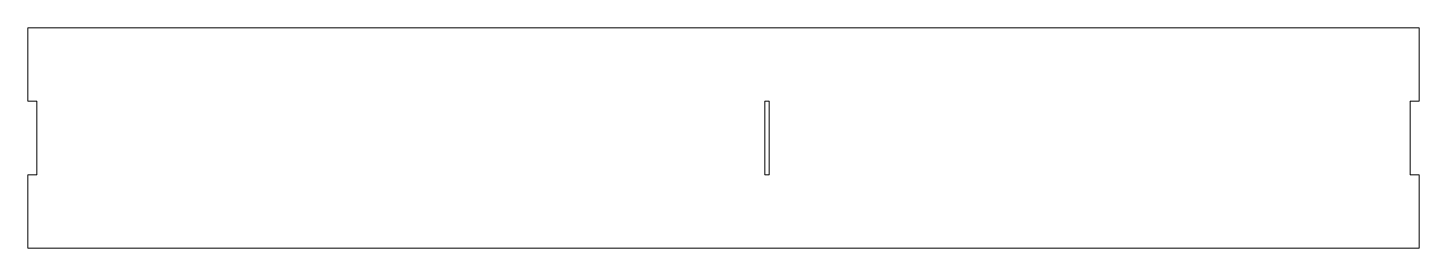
# Model space of a CAD drawing. Header units: millimetres. Extents: x 642 to 1124, y 718 to 794.
import ezdxf

# ---------------------------------------------------------------- set-up
doc = ezdxf.new("R2010")
doc.units = ezdxf.units.MM

msp = doc.modelspace()

# ---------------------------------------------------------------- linework, layer by layer
at = {"color": 1, "linetype": 'Continuous', "lineweight": 15}
for p, q in [((641.83, 769.04), (641.83, 794.44)), ((641.83, 794.44), (1124.43, 794.44)), ((1124.43, 794.44), (1124.43, 769.04)), ((645, 769.04), (641.83, 769.04)), ((645, 743.64), (645, 769.04)), ((897.41, 769.04), (899, 769.04)), ((897.41, 743.64), (897.41, 769.04)), ((899, 769.04), (899, 743.64)), ((1121.25, 769.04), (1121.25, 743.64)), ((1124.43, 769.04), (1121.25, 769.04)), ((641.83, 718.24), (641.83, 743.64)), ((641.83, 743.64), (645, 743.64)), ((899, 743.64), (897.41, 743.64)), ((1121.25, 743.64), (1124.43, 743.64)), ((1124.43, 743.64), (1124.43, 718.24)), ((1124.43, 718.24), (641.83, 718.24))]:
    msp.add_line(p, q, dxfattribs=at)

doc.saveas('drawing.dxf')
